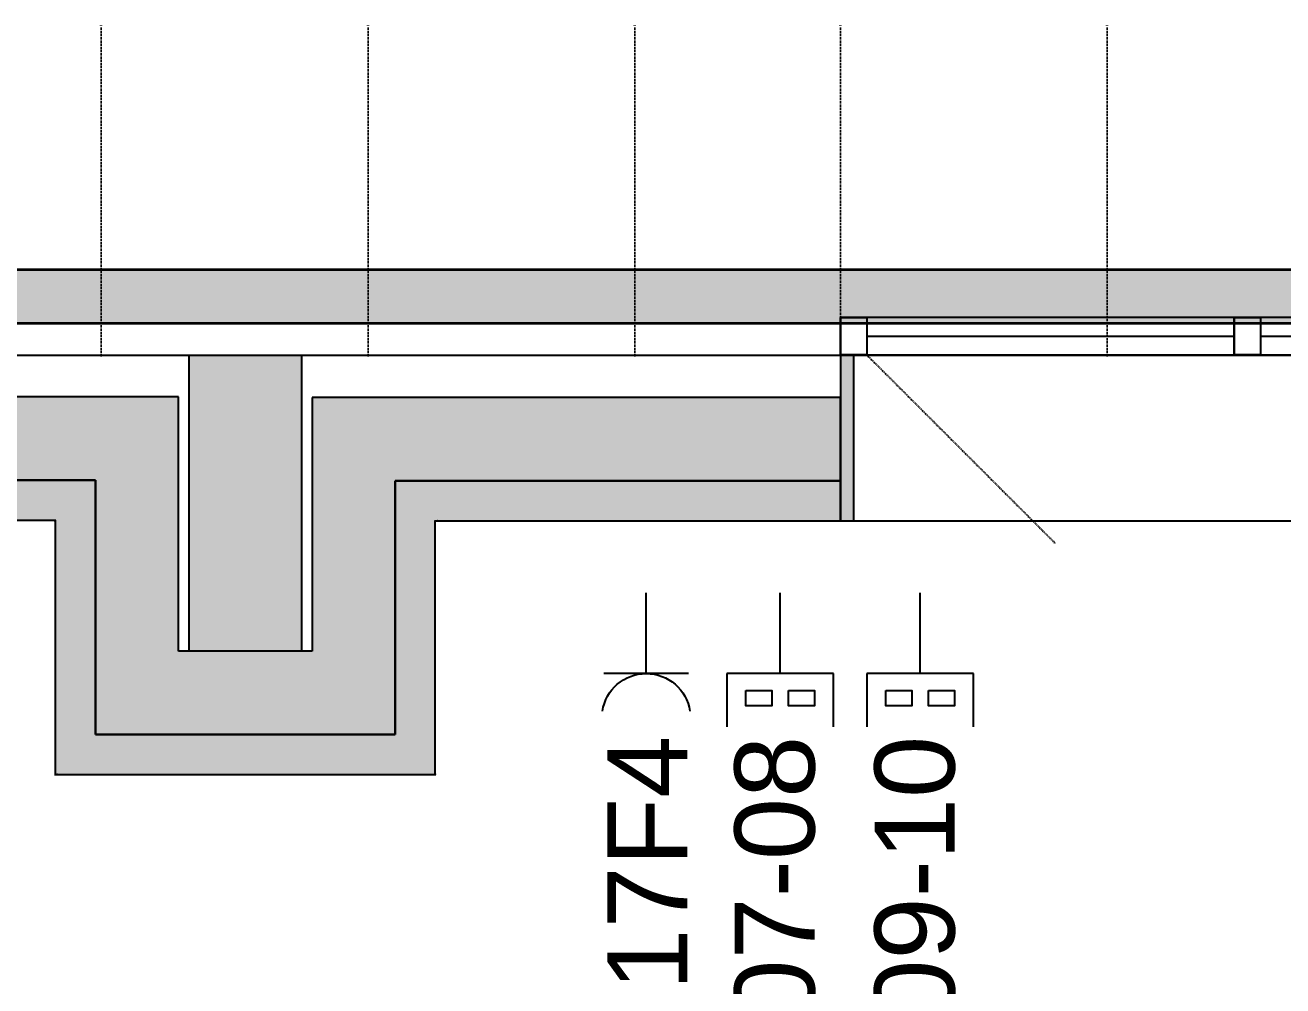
# Model space of a CAD drawing. Header units: millimetres. Extents: x 71769 to 78969, y 7991 to 11789.
# Drawn here: x 74330 to 74565.6, y 11320.8 to 11500.8 of the extents above; entities that cross this region are included whole.
import ezdxf
from ezdxf.enums import TextEntityAlignment as Align

# ---------------------------------------------------------------- set-up
doc = ezdxf.new("R2010")
doc.units = ezdxf.units.MM
doc.header["$LTSCALE"] = 5
doc.header["$MEASUREMENT"] = 0
for name, pattern in [('AUSGEZOGEN', [0]), ('LINIE_2', [0.0027, 0.002, -0.0007]), ('LINIE_9', [0.1, 0, -0.1])]:
    doc.linetypes.add(name, pattern=pattern)
doc.layers.get('0').update_dxf_attribs({"linetype": 'CONTINUOUS'})
for name, color, linetype, lineweight in [('200_ERDGESCHOSS#Maßlinie 1_100', 7, 'AUSGEZOGEN', 18), ('201_EG - Flächen#Maßlinie 1_100', 7, 'AUSGEZOGEN', 18), ('4501_180704 Layout Brunnenstraße HCH.dwg#0', 7, 'AUSGEZOGEN', 25), ('4501_180704 Layout Brunnenstraße HCH.dwg#200_ERDGESCHOSS#0', 7, 'AUSGEZOGEN', 25)]:
    doc.layers.add(name, color=color, linetype=linetype, lineweight=lineweight)
doc.layers.add('E_EI_IN', color=5, linetype='CONTINUOUS')
doc.layers.add('E_SI_EDV', color=3, linetype='CONTINUOUS')
doc.styles.add('ARIAL', font='arial.ttf')

# ---------------------------------------------------------------- blocks, each defined once
blk = doc.blocks.new('*U696')
for p, q in [((0, -0.1513), (0, 0)), ((-0.0794, -0.1513), (0.0794, -0.1513))]:
    blk.add_line(p, q)
blk.add_arc((0, -0.2341), 0.0828, 8.4436, 171.5564)
at = {"style": 'ARIAL'}
blk.add_attdef('FREI1', text='', height=0.15, dxfattribs=at).set_placement((0.1674, -0.0742), align=Align.MIDDLE_LEFT)
for tag, p in [('TYP', (0, -0.3405)), ('SCHALTKREIS', (0, -0.5602)), ('STROMKREIS', (0, -0.7799)), ('LEISTUNG', (0, -0.9996)), ('FREI2', (0, -1.2193))]:
    blk.add_attdef(tag, text='', height=0.15, dxfattribs=at).set_placement(p, align=Align.MIDDLE_CENTER)
blk = doc.blocks.new('*U698')
for p, q in [((-0.1, 0.2512), (-0.1, 0.1512)), ((0.1, 0.1512), (0.1, 0.2512)), ((-0.1, 0.1512), (0.1, 0.1512)), ((0, 0.1512), (0, 0))]:
    blk.add_line(p, q)
at = {"color": 0, "linetype": 'ByBlock'}
for points in [[(-0.0156, 0.1831), (-0.0644, 0.1831), (-0.0644, 0.2118), (-0.0156, 0.2118)], [(0.0644, 0.1831), (0.0156, 0.1831), (0.0156, 0.2118), (0.0644, 0.2118)]]:
    blk.add_lwpolyline(points, close=True, dxfattribs=at)
at = {"style": 'ARIAL'}
for tag, p in [('FREI2', (0, 1.2051)), ('LEISTUNG', (0, 1.0047)), ('SCHALTKREIS', (0, 0.8047)), ('STROMKREIS', (0, 0.6047)), ('TYP', (0, 0.4046))]:
    blk.add_attdef(tag, text='', height=0.15, dxfattribs=at).set_placement(p, align=Align.MIDDLE)
blk.add_attdef('FREI1', text='', height=0.15, dxfattribs=at).set_placement((0.1674, 0.0772), align=Align.MIDDLE_LEFT)

msp = doc.modelspace()

# ---------------------------------------------------------------- hatches: boundary and pattern name
at = {"layer": '200_ERDGESCHOSS#Maßlinie 1_100', "linetype": 'AUSGEZOGEN', "lineweight": 13}
h = msp.add_hatch(color=8, dxfattribs=at)
h.paths.add_polyline_path([(72494.25, 11444.96), (74777.09, 11444.96), (74767.09, 11454.96), (72494.25, 11454.96)])
h.paths.add_polyline_path([(78108.89, 11454.96), (76121.25, 11454.96), (76121.25, 11444.96), (78108.89, 11444.96)])
h.paths.add_polyline_path([(74791.23, 11444.96), (75621.25, 11444.96), (75621.25, 11454.96), (74781.23, 11454.96)])
at = {"layer": '200_ERDGESCHOSS#Maßlinie 1_100', "linetype": 'AUSGEZOGEN', "lineweight": 25}
msp.add_hatch(color=8, dxfattribs=at).paths.add_polyline_path([(74482.75, 11407.9), (74485.25, 11407.9), (74485.25, 11439), (74482.75, 11439)])
at = {"layer": '200_ERDGESCHOSS#Maßlinie 1_100', "linetype": 'AUSGEZOGEN', "lineweight": 13}
for points in [[(74358.75, 11431.12), (74238.75, 11431.12), (74238.75, 11415.52), (74358.75, 11415.52)], [(74383.75, 11431), (74383.75, 11383.46), (74399.35, 11383.46), (74399.35, 11431)], [(74482.75, 11431), (74399.35, 11431), (74399.35, 11415.4), (74482.75, 11415.4)], [(74343.15, 11415.52), (74238.75, 11415.52), (74238.75, 11408.02), (74343.15, 11408.02)], [(74358.75, 11367.86), (74358.75, 11415.52), (74343.15, 11415.52), (74343.15, 11367.86)], [(74399.35, 11415.4), (74399.35, 11367.86), (74406.85, 11367.86), (74406.85, 11415.4)], [(74482.75, 11415.4), (74406.85, 11415.4), (74406.85, 11407.9), (74482.75, 11407.9)], [(74343.15, 11360.36), (74343.15, 11408.02), (74335.65, 11408.02), (74335.65, 11360.36)], [(74399.35, 11383.46), (74358.75, 11383.46), (74358.75, 11367.86), (74399.35, 11367.86)], [(74406.85, 11367.86), (74343.15, 11367.86), (74343.15, 11360.36), (74406.85, 11360.36)]]:
    msp.add_hatch(color=8, dxfattribs=at).paths.add_polyline_path(points)
at = {"layer": '4501_180704 Layout Brunnenstraße HCH.dwg#200_ERDGESCHOSS#0', "linetype": 'AUSGEZOGEN', "lineweight": 25}
msp.add_hatch(color=7, dxfattribs=at).paths.add_polyline_path([(74381.75, 11383.46), (74381.75, 11438.96), (74360.75, 11438.96), (74360.75, 11383.46)])

# ---------------------------------------------------------------- linework, layer by layer
at = {"layer": '200_ERDGESCHOSS#Maßlinie 1_100', "color": 18, "linetype": 'LINIE_9', "lineweight": 35, "true_color": 0x000000}
for p, q in [((74344.25, 11438.96), (74344.25, 11500.8)), ((74394.25, 11438.96), (74394.25, 11500.8)), ((74394.25, 11438.96), (74394.25, 11500.8)), ((74444.25, 11438.96), (74444.25, 11500.8)), ((74482.75, 11438.96), (74482.75, 11500.8)), ((74532.75, 11438.96), (74532.75, 11500.8))]:
    msp.add_line(p, q, dxfattribs=at)
at = {"layer": '200_ERDGESCHOSS#Maßlinie 1_100', "color": 18, "linetype": 'AUSGEZOGEN', "lineweight": 35, "true_color": 0x000000}
for p, q in [((74767.09, 11454.96), (72494.25, 11454.96)), ((72494.25, 11444.96), (74777.09, 11444.96))]:
    msp.add_line(p, q, dxfattribs=at)
at = {"layer": '200_ERDGESCHOSS#Maßlinie 1_100', "color": 18, "linetype": 'AUSGEZOGEN', "lineweight": 25, "true_color": 0x000000}
for p, q in [((74482.75, 11446), (74482.75, 11439)), ((74482.75, 11446), (74487.69, 11446)), ((74482.75, 11439), (74482.75, 11446)), ((74635.25, 11446), (74482.75, 11446)), ((74487.69, 11446), (74487.69, 11439)), ((74556.53, 11446), (74556.53, 11439)), ((74556.53, 11446), (74561.47, 11446)), ((74556.53, 11439), (74556.53, 11446)), ((74561.47, 11446), (74561.47, 11439)), ((74777.09, 11444.96), (72494.25, 11444.96)), ((74487.69, 11442.5), (74556.53, 11442.5)), ((74561.47, 11442.5), (74630.3, 11442.5)), ((72494.25, 11438.96), (74783.09, 11438.96)), ((74485.25, 11439), (74482.75, 11439)), ((74487.69, 11439), (74482.75, 11439)), ((74482.75, 11439), (74632.75, 11439)), ((74482.75, 11439), (74482.75, 11407.9)), ((74485.25, 11407.9), (74485.25, 11439)), ((74559.03, 11439), (74556.53, 11439)), ((74561.47, 11439), (74556.53, 11439)), ((74358.75, 11431.12), (74238.75, 11431.12)), ((74358.75, 11415.52), (74358.75, 11431.12)), ((74383.75, 11431), (74383.75, 11383.46)), ((74399.35, 11431), (74383.75, 11431)), ((74482.75, 11431), (74399.35, 11431)), ((74482.75, 11415.4), (74482.75, 11431)), ((74238.75, 11415.52), (74343.15, 11415.52)), ((74343.15, 11415.52), (74238.75, 11415.52)), ((74343.15, 11408.02), (74343.15, 11415.52)), ((74343.15, 11415.52), (74343.15, 11408.02)), ((74358.75, 11383.46), (74358.75, 11415.52)), ((74399.35, 11415.4), (74406.85, 11415.4)), ((74399.35, 11383.46), (74399.35, 11415.4)), ((74399.35, 11415.4), (74399.35, 11383.46)), ((74406.85, 11415.4), (74399.35, 11415.4)), ((74406.85, 11415.4), (74482.75, 11415.4)), ((74482.75, 11415.4), (74406.85, 11415.4)), ((74482.75, 11407.9), (74482.75, 11415.4)), ((74238.75, 11408.02), (74335.65, 11408.02)), ((74335.65, 11408.02), (74335.65, 11360.36)), ((74343.15, 11408.02), (74343.15, 11367.86)), ((74343.15, 11367.86), (74343.15, 11408.02)), ((74406.85, 11407.9), (74482.75, 11407.9)), ((74406.85, 11367.86), (74406.85, 11407.9)), ((74482.75, 11407.9), (74635.25, 11407.9)), ((74383.75, 11383.46), (74358.75, 11383.46)), ((74399.35, 11367.86), (74399.35, 11383.46)), ((74399.35, 11383.46), (74399.35, 11367.86)), ((74358.75, 11367.86), (74343.15, 11367.86)), ((74343.15, 11367.86), (74358.75, 11367.86)), ((74399.35, 11367.86), (74358.75, 11367.86)), ((74358.75, 11367.86), (74399.35, 11367.86)), ((74406.85, 11360.36), (74406.85, 11367.86)), ((74335.65, 11360.36), (74343.15, 11360.36)), ((74343.15, 11360.36), (74406.85, 11360.36))]:
    msp.add_line(p, q, dxfattribs=at)
at = {"layer": '200_ERDGESCHOSS#Maßlinie 1_100', "color": 18, "linetype": 'LINIE_2', "lineweight": 25, "true_color": 0x000000}
msp.add_line((74487.69, 11439), (74522.95, 11403.74), dxfattribs=at)
at = {"layer": '201_EG - Flächen#Maßlinie 1_100', "color": 18, "linetype": 'LINIE_9', "lineweight": 25, "true_color": 0x000000}
for p, q in [((74335.65, 11408.02), (73870.35, 11408.02)), ((74335.65, 11360.36), (74335.65, 11408.02)), ((74677.35, 11407.9), (74406.85, 11407.9)), ((74406.85, 11407.9), (74406.85, 11360.36)), ((74406.85, 11360.36), (74335.65, 11360.36))]:
    msp.add_line(p, q, dxfattribs=at)
at = {"layer": '4501_180704 Layout Brunnenstraße HCH.dwg#0', "linetype": 'AUSGEZOGEN', "lineweight": 25}
msp.add_lwpolyline([(74381.75, 11383.46), (74360.75, 11383.46), (74360.75, 11438.96), (74381.75, 11438.96), (74381.75, 11383.46)], dxfattribs=at)
at = {"layer": '4501_180704 Layout Brunnenstraße HCH.dwg#200_ERDGESCHOSS#0', "color": 18, "linetype": 'AUSGEZOGEN', "lineweight": 25, "true_color": 0x000000}
msp.add_lwpolyline([(74381.75, 11383.46), (74360.75, 11383.46), (74360.75, 11438.96), (74381.75, 11438.96), (74381.75, 11383.46)], dxfattribs=at)

# ---------------------------------------------------------------- block references
at = {"layer": 'E_EI_IN', "xscale": -100, "yscale": 100, "zscale": 100}
msp.add_blockref('*U696', (74446.36, 11394.43), dxfattribs=at)
at = {"layer": 'E_SI_EDV', "xscale": 100, "yscale": 100, "zscale": 100, "rotation": 180}
for p in [(74471.46, 11394.42), (74497.68, 11394.42)]:
    msp.add_blockref('*U698', p, dxfattribs=at)

# ---------------------------------------------------------------- texts
at = {"layer": 'E_EI_IN', "style": 'ARIAL'}
msp.add_text('17F4', height=15, rotation=90, dxfattribs=at).set_placement((74454.05, 11367.63), align=Align.RIGHT)
at = {"layer": 'E_SI_EDV', "style": 'ARIAL'}
for s, p in [('G07-08', (74477.91, 11367.63)), ('G09-10', (74504.14, 11367.63))]:
    msp.add_text(s, height=15, rotation=90, dxfattribs=at).set_placement(p, align=Align.RIGHT)

doc.saveas('drawing.dxf')
